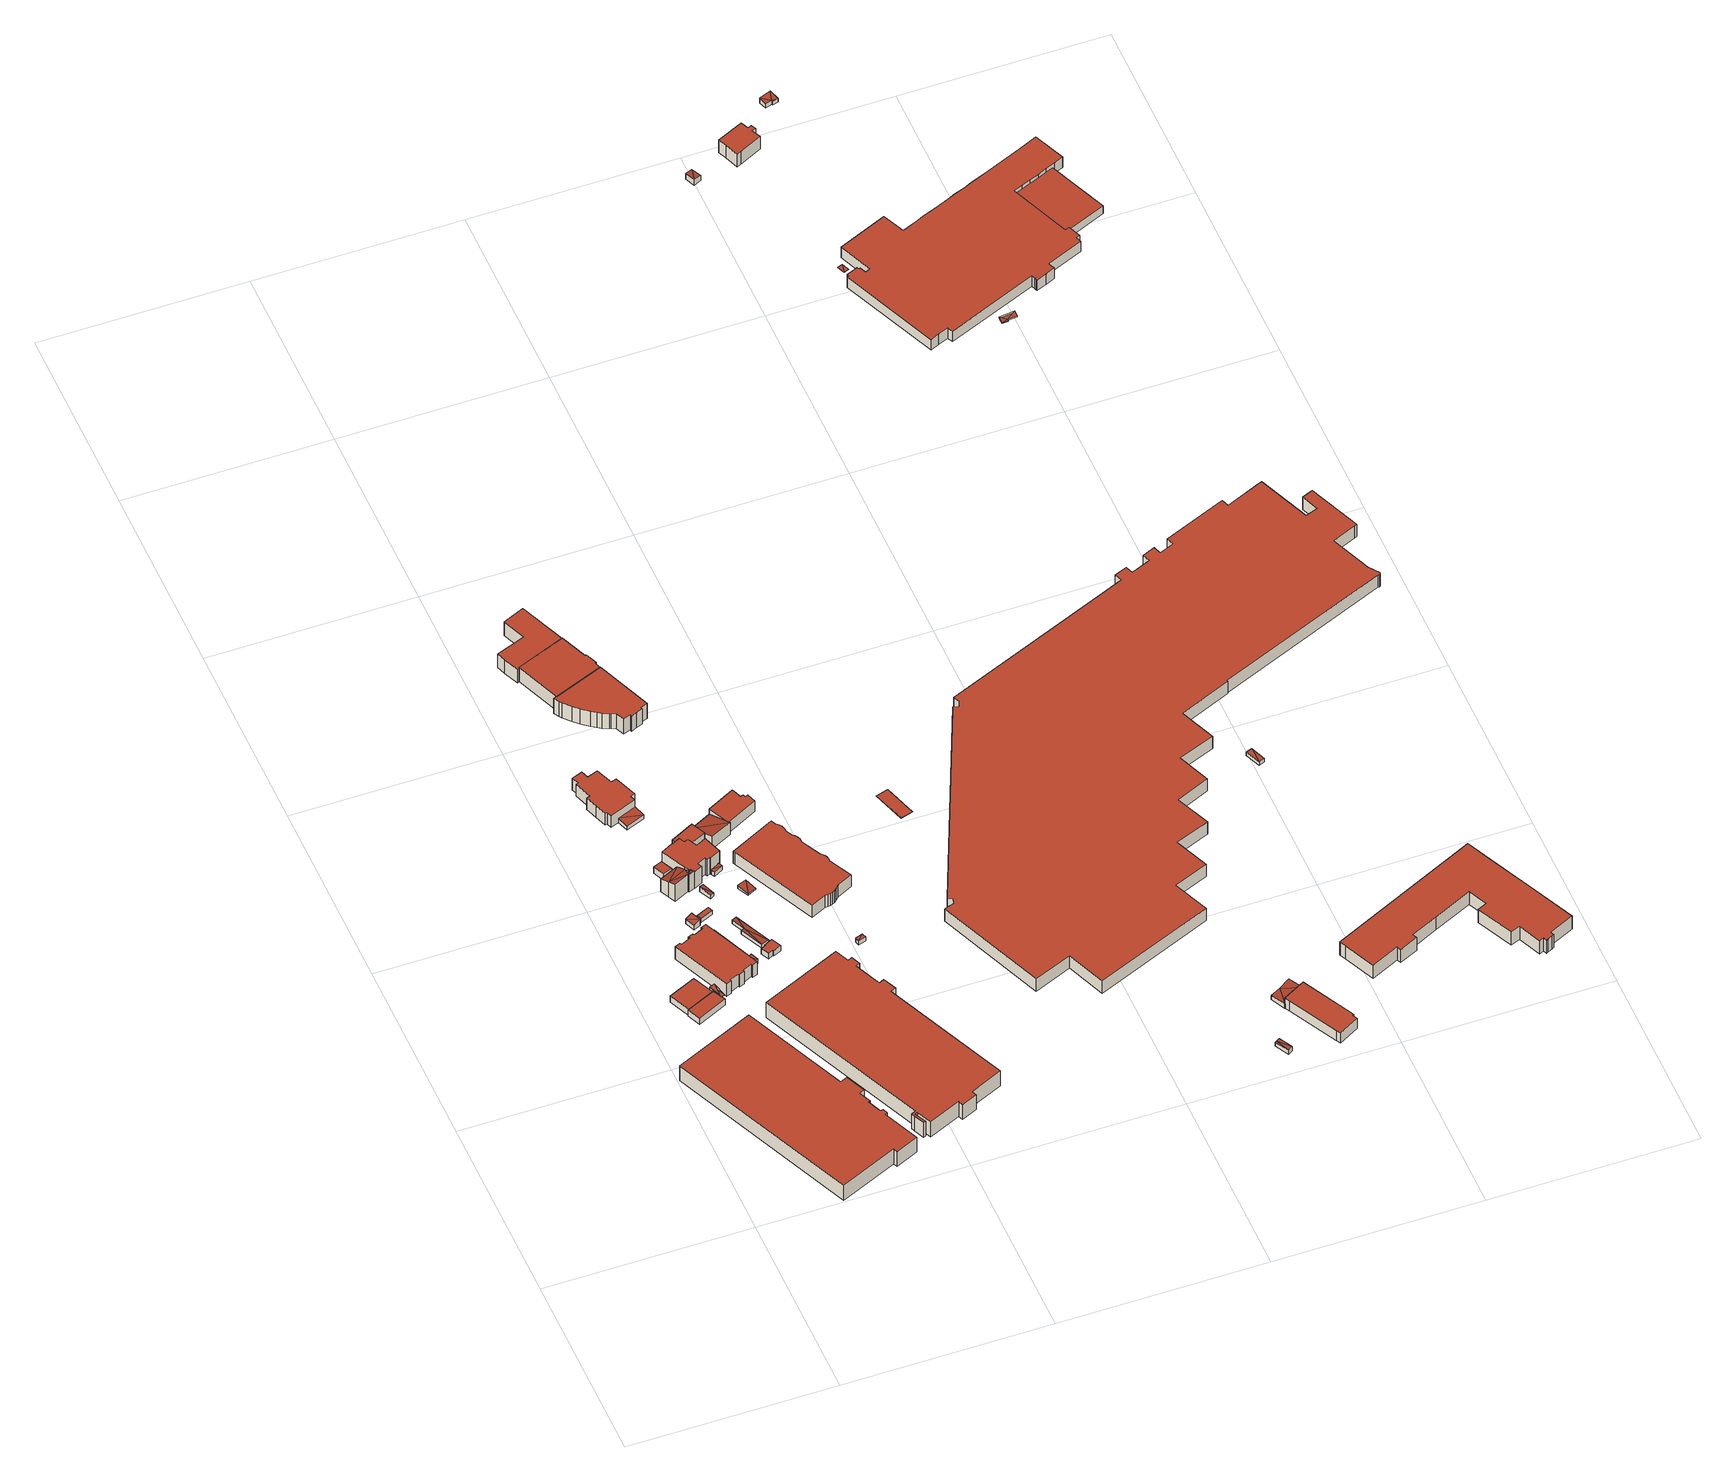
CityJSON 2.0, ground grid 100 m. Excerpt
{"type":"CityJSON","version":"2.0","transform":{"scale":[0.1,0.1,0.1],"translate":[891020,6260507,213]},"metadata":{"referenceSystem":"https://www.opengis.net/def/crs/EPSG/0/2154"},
"CityObjects":{
"building1":{"type":"Building","attributes":{"class":"Building"},"children":["building1-1"]},
"building1-1":{"type":"BuildingPart","parents":["building1"],"geometry":[{"type":"Solid","lod":"2.2","boundaries":[[[[0,1,2,3,4,5,6,7,8,9,10,11,12,13,14,15]],[[16,17,18,19,20,21,22,23,24,25,26,27,28,29,30,31]],[[31,30,14,15]],[[30,29,13,14]],[[29,28,12,13]],[[28,27,11,12]],[[27,26,10,11]],[[26,25,9,10]],[[25,24,8,9]],[[24,23,7,8]],[[23,22,6,7]],[[22,21,5,6]],[[21,20,4,5]],[[20,19,3,4]],[[19,18,2,3]],[[18,17,1,2]],[[17,16,0,1]],[[16,31,15,0]]]],"semantics":{"surfaces":[{"type":"GroundSurface"},{"type":"RoofSurface"},{"type":"WallSurface","on_footprint_edge":true}],"values":[[0,1,2,2,2,2,2,2,2,2,2,2,2,2,2,2,2,2]]}}]},
"building2":{"type":"Building","attributes":{"class":"Building"},"children":["building2-1"]},
"building2-1":{"type":"BuildingPart","parents":["building2"],"geometry":[{"type":"Solid","lod":"2.2","boundaries":[[[[32,33,34,35]],[[36,37,38,39]],[[39,38,34,35]],[[38,37,33,34]],[[37,36,32,33]],[[36,39,35,32]]]],"semantics":{"surfaces":[{"type":"GroundSurface"},{"type":"RoofSurface"},{"type":"WallSurface","on_footprint_edge":true}],"values":[[0,1,2,2,2,2]]}}]},
"building3":{"type":"Building","attributes":{"class":"Building"},"children":["building3-1"]},
"building3-1":{"type":"BuildingPart","parents":["building3"],"geometry":[{"type":"Solid","lod":"2.2","boundaries":[[[[34,40,41,42]],[[43,44,45,46]],[[46,45,41,42]],[[45,44,40,41]],[[44,43,34,40]],[[43,46,42,34]]]],"semantics":{"surfaces":[{"type":"GroundSurface"},{"type":"RoofSurface"},{"type":"WallSurface","on_footprint_edge":true}],"values":[[0,1,2,2,2,2]]}}]},
"building4":{"type":"Building","attributes":{"class":"Building"},"children":["building4-1"]},
"building4-1":{"type":"BuildingPart","parents":["building4"],"geometry":[{"type":"MultiSurface","lod":"2.2","boundaries":[[[47,48,49]],[[50,51,52]],[[53,51,54,55]],[[52,48,54,55]],[[48,47,51,54]],[[47,50,53,51]],[[50,52,55,53]]],"semantics":{"surfaces":[{"type":"RoofSurface","rf_azimuth":131.28,"rf_slope":1.21},{"type":"RoofSurface","rf_azimuth":53.36,"rf_slope":0.889},{"type":"GroundSurface"},{"type":"WallSurface","on_footprint_edge":true}],"values":[0,1,2,3,3,3,3]}}]},
"building5":{"type":"Building","attributes":{"class":"Building"},"children":["building5-1"]},
"building5-1":{"type":"BuildingPart","parents":["building5"],"geometry":[{"type":"Solid","lod":"2.2","boundaries":[[[[56,57,58,59,60,61,62,63,64,65,66,67,68,69,70,71,72,73,74,75]],[[76,77,78,79,80,81,82,83,84,85,86,87,88,89,90,91,92,93,94,95]],[[95,94,74,75]],[[94,93,73,74]],[[93,92,72,73]],[[92,91,71,72]],[[91,90,70,71]],[[90,89,69,70]],[[89,88,68,69]],[[88,87,67,68]],[[87,86,66,67]],[[86,85,65,66]],[[85,84,64,65]],[[84,83,63,64]],[[83,82,62,63]],[[82,81,61,62]],[[81,80,60,61]],[[80,79,59,60]],[[79,78,58,59]],[[78,77,57,58]],[[77,76,56,57]],[[76,95,75,56]]]],"semantics":{"surfaces":[{"type":"GroundSurface"},{"type":"RoofSurface"},{"type":"WallSurface","on_footprint_edge":true}],"values":[[0,1,2,2,2,2,2,2,2,2,2,2,2,2,2,2,2,2,2,2,2,2]]}}]},
"building6":{"type":"Building","attributes":{"class":"Building"},"children":["building6-1"]},
"building6-1":{"type":"BuildingPart","parents":["building6"],"geometry":[{"type":"Solid","lod":"2.2","boundaries":[[[[96,97,98]],[[99,98,97]],[[100,101,102,103]],[[99,97,102,103]],[[97,96,101,102]],[[96,98,100,101]],[[98,99,103,100]]]],"semantics":{"surfaces":[{"type":"RoofSurface","rf_azimuth":205.59,"rf_slope":12.59},{"type":"GroundSurface"},{"type":"WallSurface","on_footprint_edge":true}],"values":[[0,0,1,2,2,2,2]]}}]},
"building7":{"type":"Building","attributes":{"class":"Building"},"children":["building7-1"]},
"building7-1":{"type":"BuildingPart","parents":["building7"],"geometry":[{"type":"Solid","lod":"2.2","boundaries":[[[[104,105,106]],[[107,108,109]],[[110,111,109]],[[110,109,112]],[[112,109,113]],[[108,113,109]],[[108,104,113]],[[114,106,105]],[[104,115,113]],[[116,106,117]],[[118,116,119]],[[117,119,116]],[[117,106,120]],[[115,106,116]],[[106,115,104]],[[121,122,123,124,125,126,127,128,129,130,131,132,133,134,135,136,137]],[[114,105,136,137]],[[105,104,135,136]],[[104,108,134,135]],[[108,107,133,134]],[[107,109,132,133]],[[109,111,131,132]],[[111,110,130,131]],[[110,112,129,130]],[[112,113,128,129]],[[113,115,127,128]],[[115,116,126,127]],[[116,118,125,126]],[[118,119,124,125]],[[119,117,123,124]],[[117,120,122,123]],[[120,106,121,122]],[[106,114,137,121]]]],"semantics":{"surfaces":[{"type":"RoofSurface","rf_azimuth":203.55,"rf_slope":9.58},{"type":"GroundSurface"},{"type":"WallSurface","on_footprint_edge":true}],"values":[[0,0,0,0,0,0,0,0,0,0,0,0,0,0,0,1,2,2,2,2,2,2,2,2,2,2,2,2,2,2,2,2,2]]}}]},
"building8":{"type":"Building","attributes":{"class":"Building"},"children":["building8-1"]},
"building8-1":{"type":"BuildingPart","parents":["building8"],"geometry":[{"type":"Solid","lod":"2.2","boundaries":[[[[138,139,140,141]],[[142,143,144,145]],[[145,144,140,141]],[[144,143,139,140]],[[143,142,138,139]],[[142,145,141,138]]]],"semantics":{"surfaces":[{"type":"GroundSurface"},{"type":"RoofSurface"},{"type":"WallSurface","on_footprint_edge":true}],"values":[[0,1,2,2,2,2]]}}]},
"building9":{"type":"Building","attributes":{"class":"Building"},"children":["building9-1"]},
"building9-1":{"type":"BuildingPart","parents":["building9"],"geometry":[{"type":"Solid","lod":"2.2","boundaries":[[[[146,147,148]],[[149,148,150]],[[151,148,152]],[[153,152,154]],[[154,152,155]],[[148,155,152]],[[147,150,148]],[[149,155,148]],[[156,147,157]],[[156,150,147]],[[158,159,160,161,162,163,164,165,166,167,168,169]],[[157,147,168,169]],[[147,146,167,168]],[[146,148,166,167]],[[148,151,165,166]],[[151,152,164,165]],[[152,153,163,164]],[[153,154,162,163]],[[154,155,161,162]],[[155,149,160,161]],[[149,150,159,160]],[[150,156,158,159]],[[156,157,169,158]]]],"semantics":{"surfaces":[{"type":"RoofSurface","rf_azimuth":115.84,"rf_slope":18.87},{"type":"GroundSurface"},{"type":"WallSurface","on_footprint_edge":true}],"values":[[0,0,0,0,0,0,0,0,0,0,1,2,2,2,2,2,2,2,2,2,2,2,2]]}}]},
"building10":{"type":"Building","attributes":{"class":"Building"},"children":["building10-1"]},
"building10-1":{"type":"BuildingPart","parents":["building10"],"geometry":[{"type":"Solid","lod":"2.2","boundaries":[[[[170,171,172,173]],[[174,175,176,177]],[[177,176,172,173]],[[176,175,171,172]],[[175,174,170,171]],[[174,177,173,170]]]],"semantics":{"surfaces":[{"type":"GroundSurface"},{"type":"RoofSurface"},{"type":"WallSurface","on_footprint_edge":true}],"values":[[0,1,2,2,2,2]]}}]},
"building11":{"type":"Building","attributes":{"class":"Building"},"children":["building11-1"]},
"building11-1":{"type":"BuildingPart","parents":["building11"],"geometry":[{"type":"Solid","lod":"2.2","boundaries":[[[[178,179,180,181,182,183,184,185,186,187,188,189,190,191,192,193,194,195]],[[196,197,198,199,200,201,202,203,204,205,206,207,208,209,210,211,212,213]],[[213,212,194,195]],[[212,211,193,194]],[[211,210,192,193]],[[210,209,191,192]],[[209,208,190,191]],[[208,207,189,190]],[[207,206,188,189]],[[206,205,187,188]],[[205,204,186,187]],[[204,203,185,186]],[[203,202,184,185]],[[202,201,183,184]],[[201,200,182,183]],[[200,199,181,182]],[[199,198,180,181]],[[198,197,179,180]],[[197,196,178,179]],[[196,213,195,178]]]],"semantics":{"surfaces":[{"type":"GroundSurface"},{"type":"RoofSurface"},{"type":"WallSurface","on_footprint_edge":true}],"values":[[0,1,2,2,2,2,2,2,2,2,2,2,2,2,2,2,2,2,2,2]]}}]},
"building12":{"type":"Building","attributes":{"class":"Building"},"children":["building12-1"]},
"building12-1":{"type":"BuildingPart","parents":["building12"],"geometry":[{"type":"Solid","lod":"2.2","boundaries":[[[[214,215,216]],[[217,216,215]],[[218,219,220,221]],[[217,215,220,221]],[[215,214,219,220]],[[214,216,218,219]],[[216,217,221,218]]]],"semantics":{"surfaces":[{"type":"RoofSurface","rf_azimuth":347.45,"rf_slope":11.67},{"type":"GroundSurface"},{"type":"WallSurface","on_footprint_edge":true}],"values":[[0,0,1,2,2,2,2]]}}]},
"building13":{"type":"Building","attributes":{"class":"Building"},"children":["building13-1"]},
"building13-1":{"type":"BuildingPart","parents":["building13"],"geometry":[{"type":"Solid","lod":"2.2","boundaries":[[[[222,223,224]],[[225,222,224]],[[226,227,228,229]],[[224,223,228,229]],[[223,222,227,228]],[[222,225,226,227]],[[225,224,229,226]]]],"semantics":{"surfaces":[{"type":"RoofSurface","rf_azimuth":286.52,"rf_slope":6.29},{"type":"GroundSurface"},{"type":"WallSurface","on_footprint_edge":true}],"values":[[0,0,1,2,2,2,2]]}}]},
"building14":{"type":"Building","attributes":{"class":"Building"},"children":["building14-1"]},
"building14-1":{"type":"BuildingPart","parents":["building14"],"geometry":[{"type":"Solid","lod":"2.2","boundaries":[[[[230,231,232]],[[233,234,230]],[[233,230,235]],[[232,235,230]],[[236,237,238,239,240,241]],[[232,231,240,241]],[[231,230,239,240]],[[230,234,238,239]],[[234,233,237,238]],[[233,235,236,237]],[[235,232,241,236]]]],"semantics":{"surfaces":[{"type":"RoofSurface","rf_azimuth":23.98,"rf_slope":8.16},{"type":"GroundSurface"},{"type":"WallSurface","on_footprint_edge":true}],"values":[[0,0,0,0,1,2,2,2,2,2,2]]}}]},
"building15":{"type":"Building","attributes":{"class":"Building"},"children":["building15-1"]},
"building15-1":{"type":"BuildingPart","parents":["building15"],"geometry":[{"type":"Solid","lod":"2.2","boundaries":[[[[242,243,244,245,246,247,248,249]],[[250,251,252,253,254,255,256,257]],[[257,256,248,249]],[[256,255,247,248]],[[255,254,246,247]],[[254,253,245,246]],[[253,252,244,245]],[[252,251,243,244]],[[251,250,242,243]],[[250,257,249,242]]]],"semantics":{"surfaces":[{"type":"GroundSurface"},{"type":"RoofSurface"},{"type":"WallSurface","on_footprint_edge":true}],"values":[[0,1,2,2,2,2,2,2,2,2]]}}]},
"building16":{"type":"Building","attributes":{"class":"Building"},"children":["building16-1"]},
"building16-1":{"type":"BuildingPart","parents":["building16"],"geometry":[{"type":"Solid","lod":"2.2","boundaries":[[[[258,259,260,261,262,263,264,265,266,267,268,269,270,271,272,273,274,275,276,277,278,279,280,281]],[[282,283,284,285,286,287,288,289,290,291,292,293,294,295,296,297,298,299,300,301,302,303,304,305]],[[305,304,280,281]],[[304,303,279,280]],[[303,302,278,279]],[[302,301,277,278]],[[301,300,276,277]],[[300,299,275,276]],[[299,298,274,275]],[[298,297,273,274]],[[297,296,272,273]],[[296,295,271,272]],[[295,294,270,271]],[[294,293,269,270]],[[293,292,268,269]],[[292,291,267,268]],[[291,290,266,267]],[[290,289,265,266]],[[289,288,264,265]],[[288,287,263,264]],[[287,286,262,263]],[[286,285,261,262]],[[285,284,260,261]],[[284,283,259,260]],[[283,282,258,259]],[[282,305,281,258]]]],"semantics":{"surfaces":[{"type":"GroundSurface"},{"type":"RoofSurface"},{"type":"WallSurface","on_footprint_edge":true}],"values":[[0,1,2,2,2,2,2,2,2,2,2,2,2,2,2,2,2,2,2,2,2,2,2,2,2,2]]}}]},
"building17":{"type":"Building","attributes":{"class":"Building"},"children":["building17-1"]},
"building17-1":{"type":"BuildingPart","parents":["building17"],"geometry":[{"type":"Solid","lod":"2.2","boundaries":[[[[306,307,308,309,310,311,312,313,314,315,316,317,318,319,320,321,322,323,324,325,326,327,328]],[[329,330,331,332,333,334,335,336,337,338,339,340,341,342,343,344,345,346,347,348,349,350,351]],[[351,350,327,328]],[[350,349,326,327]],[[349,348,325,326]],[[348,347,324,325]],[[347,346,323,324]],[[346,345,322,323]],[[345,344,321,322]],[[344,343,320,321]],[[343,342,319,320]],[[342,341,318,319]],[[341,340,317,318]],[[340,339,316,317]],[[339,338,315,316]],[[338,337,314,315]],[[337,336,313,314]],[[336,335,312,313]],[[335,334,311,312]],[[334,333,310,311]],[[333,332,309,310]],[[332,331,308,309]],[[331,330,307,308]],[[330,329,306,307]],[[329,351,328,306]]]],"semantics":{"surfaces":[{"type":"GroundSurface"},{"type":"RoofSurface"},{"type":"WallSurface","on_footprint_edge":true}],"values":[[0,1,2,2,2,2,2,2,2,2,2,2,2,2,2,2,2,2,2,2,2,2,2,2,2]]}}]},
"building18":{"type":"Building","attributes":{"class":"Building"},"children":["building18-1"]},
"building18-1":{"type":"BuildingPart","parents":["building18"],"geometry":[{"type":"Solid","lod":"2.2","boundaries":[[[[352,353,354,355,356,357,358,359,360]],[[361,362,363,364,365,366,367,368,369]],[[369,368,359,360]],[[368,367,358,359]],[[367,366,357,358]],[[366,365,356,357]],[[365,364,355,356]],[[364,363,354,355]],[[363,362,353,354]],[[362,361,352,353]],[[361,369,360,352]]]],"semantics":{"surfaces":[{"type":"GroundSurface"},{"type":"RoofSurface"},{"type":"WallSurface","on_footprint_edge":true}],"values":[[0,1,2,2,2,2,2,2,2,2,2]]}}]},
"building19":{"type":"Building","attributes":{"class":"Building"},"children":["building19-1"]},
"building19-1":{"type":"BuildingPart","parents":["building19"],"geometry":[{"type":"Solid","lod":"2.2","boundaries":[[[[370,371,372]],[[373,370,372]],[[374,375,376,377]],[[372,371,376,377]],[[371,370,375,376]],[[370,373,374,375]],[[373,372,377,374]]]],"semantics":{"surfaces":[{"type":"RoofSurface","rf_azimuth":296.54,"rf_slope":8.08},{"type":"GroundSurface"},{"type":"WallSurface","on_footprint_edge":true}],"values":[[0,0,1,2,2,2,2]]}}]},
"building20":{"type":"Building","attributes":{"class":"Building"},"children":["building20-1"]},
"building20-1":{"type":"BuildingPart","parents":["building20"],"geometry":[{"type":"Solid","lod":"2.2","boundaries":[[[[378,379,380]],[[381,380,379]],[[382,383,384,385]],[[381,379,384,385]],[[379,378,383,384]],[[378,380,382,383]],[[380,381,385,382]]]],"semantics":{"surfaces":[{"type":"RoofSurface","rf_azimuth":305.26,"rf_slope":9.29},{"type":"GroundSurface"},{"type":"WallSurface","on_footprint_edge":true}],"values":[[0,0,1,2,2,2,2]]}}]},
"building21":{"type":"Building","attributes":{"class":"Building"},"children":["building21-1"]},
"building21-1":{"type":"BuildingPart","parents":["building21"],"geometry":[{"type":"Solid","lod":"2.2","boundaries":[[[[386,387,388]],[[389,386,388]],[[390,391,392,393]],[[388,387,392,393]],[[387,386,391,392]],[[386,389,390,391]],[[389,388,393,390]]]],"semantics":{"surfaces":[{"type":"RoofSurface","rf_azimuth":117.07,"rf_slope":16.44},{"type":"GroundSurface"},{"type":"WallSurface","on_footprint_edge":true}],"values":[[0,0,1,2,2,2,2]]}}]},
"building22":{"type":"Building","attributes":{"class":"Building"},"children":["building22-1"]},
"building22-1":{"type":"BuildingPart","parents":["building22"],"geometry":[{"type":"Solid","lod":"2.2","boundaries":[[[[394,395,396,397,398,399,400,401]],[[402,403,404,405,406,407,408,409]],[[409,408,400,401]],[[408,407,399,400]],[[407,406,398,399]],[[406,405,397,398]],[[405,404,396,397]],[[404,403,395,396]],[[403,402,394,395]],[[402,409,401,394]]]],"semantics":{"surfaces":[{"type":"GroundSurface"},{"type":"RoofSurface"},{"type":"WallSurface","on_footprint_edge":true}],"values":[[0,1,2,2,2,2,2,2,2,2]]}}]},
"building23":{"type":"Building","attributes":{"class":"Building"},"children":["building23-1"]},
"building23-1":{"type":"BuildingPart","parents":["building23"],"geometry":[{"type":"Solid","lod":"2.2","boundaries":[[[[410,411,412,413,414,415,416,417,418]],[[419,420,421,422,423,424,425,426,427]],[[427,426,417,418]],[[426,425,416,417]],[[425,424,415,416]],[[424,423,414,415]],[[423,422,413,414]],[[422,421,412,413]],[[421,420,411,412]],[[420,419,410,411]],[[419,427,418,410]]]],"semantics":{"surfaces":[{"type":"GroundSurface"},{"type":"RoofSurface"},{"type":"WallSurface","on_footprint_edge":true}],"values":[[0,1,2,2,2,2,2,2,2,2,2]]}}]},
"building24":{"type":"Building","attributes":{"class":"Building"},"children":["building24-1"]},
"building24-1":{"type":"BuildingPart","parents":["building24"],"geometry":[{"type":"Solid","lod":"2.2","boundaries":[[[[428,429,430,431,432,433,434,435,436,437,438,439,440,441,442,443,444,445,446]],[[447,448,449,450,451,452,453,454,455,456,457,458,459,460,461,462,463,464,465]],[[465,464,445,446]],[[464,463,444,445]],[[463,462,443,444]],[[462,461,442,443]],[[461,460,441,442]],[[460,459,440,441]],[[459,458,439,440]],[[458,457,438,439]],[[457,456,437,438]],[[456,455,436,437]],[[455,454,435,436]],[[454,453,434,435]],[[453,452,433,434]],[[452,451,432,433]],[[451,450,431,432]],[[450,449,430,431]],[[449,448,429,430]],[[448,447,428,429]],[[447,465,446,428]]]],"semantics":{"surfaces":[{"type":"GroundSurface"},{"type":"RoofSurface"},{"type":"WallSurface","on_footprint_edge":true}],"values":[[0,1,2,2,2,2,2,2,2,2,2,2,2,2,2,2,2,2,2,2,2]]}}]},
"building25":{"type":"Building","attributes":{"class":"Building"},"children":["building25-1"]},
"building25-1":{"type":"BuildingPart","parents":["building25"],"geometry":[{"type":"Solid","lod":"2.2","boundaries":[[[[466,467,468]],[[469,466,468]],[[470,471,472,473]],[[468,467,472,473]],[[467,466,471,472]],[[466,469,470,471]],[[469,468,473,470]]]],"semantics":{"surfaces":[{"type":"RoofSurface","rf_azimuth":82.67,"rf_slope":0.074},{"type":"GroundSurface"},{"type":"WallSurface","on_footprint_edge":true}],"values":[[0,0,1,2,2,2,2]]}}]},
"building26":{"type":"Building","attributes":{"class":"Building"},"children":["building26-1"]},
"building26-1":{"type":"BuildingPart","parents":["building26"],"geometry":[{"type":"Solid","lod":"2.2","boundaries":[[[[474,475,476,477,478,479,480,481,482,483,484,485,486,487,488,489,490,491,492,493,494,495,496,497,498,499,500,501,502,503,504]],[[505,506,507,508,509,510,511,512,513,514,515,516,517,518,519,520,521,522,523,524,525,526,527,528,529,530,531,532,533,534,535]],[[535,534,503,504]],[[534,533,502,503]],[[533,532,501,502]],[[532,531,500,501]],[[531,530,499,500]],[[530,529,498,499]],[[529,528,497,498]],[[528,527,496,497]],[[527,526,495,496]],[[526,525,494,495]],[[525,524,493,494]],[[524,523,492,493]],[[523,522,491,492]],[[522,521,490,491]],[[521,520,489,490]],[[520,519,488,489]],[[519,518,487,488]],[[518,517,486,487]],[[517,516,485,486]],[[516,515,484,485]],[[515,514,483,484]],[[514,513,482,483]],[[513,512,481,482]],[[512,511,480,481]],[[511,510,479,480]],[[510,509,478,479]],[[509,508,477,478]],[[508,507,476,477]],[[507,506,475,476]],[[506,505,474,475]],[[505,535,504,474]]]],"semantics":{"surfaces":[{"type":"GroundSurface"},{"type":"RoofSurface"},{"type":"WallSurface","on_footprint_edge":true}],"values":[[0,1,2,2,2,2,2,2,2,2,2,2,2,2,2,2,2,2,2,2,2,2,2,2,2,2,2,2,2,2,2,2,2]]}}]},
"building27":{"type":"Building","attributes":{"class":"Building"},"children":["building27-1"]},
"building27-1":{"type":"BuildingPart","parents":["building27"],"geometry":[{"type":"Solid","lod":"2.2","boundaries":[[[[536,537,538,539,540,541,542,543]],[[544,545,546,547,548,549,550,551]],[[551,550,542,543]],[[550,549,541,542]],[[549,548,540,541]],[[548,547,539,540]],[[547,546,538,539]],[[546,545,537,538]],[[545,544,536,537]],[[544,551,543,536]]]],"semantics":{"surfaces":[{"type":"GroundSurface"},{"type":"RoofSurface"},{"type":"WallSurface","on_footprint_edge":true}],"values":[[0,1,2,2,2,2,2,2,2,2]]}}]},
"building28":{"type":"Building","attributes":{"class":"Building"},"children":["building28-1"]},
"building28-1":{"type":"BuildingPart","parents":["building28"],"geometry":[{"type":"Solid","lod":"2.2","boundaries":[[[[552,553,554,555]],[[556,557,558,559]],[[559,558,554,555]],[[558,557,553,554]],[[557,556,552,553]],[[556,559,555,552]]]],"semantics":{"surfaces":[{"type":"GroundSurface"},{"type":"RoofSurface"},{"type":"WallSurface","on_footprint_edge":true}],"values":[[0,1,2,2,2,2]]}}]},
"building29":{"type":"Building","attributes":{"class":"Building"},"children":["building29-1"]},
"building29-1":{"type":"BuildingPart","parents":["building29"],"geometry":[{"type":"Solid","lod":"2.2","boundaries":[[[[560,561,562]],[[562,561,563]],[[564,563,561]],[[565,566,567,568,569]],[[564,561,568,569]],[[561,560,567,568]],[[560,562,566,567]],[[562,563,565,566]],[[563,564,569,565]]]],"semantics":{"surfaces":[{"type":"RoofSurface","rf_azimuth":123.6,"rf_slope":4.7},{"type":"GroundSurface"},{"type":"WallSurface","on_footprint_edge":true}],"values":[[0,0,0,1,2,2,2,2,2]]}}]},
"building30":{"type":"Building","attributes":{"class":"Building"},"children":["building30-1"]},
"building30-1":{"type":"BuildingPart","parents":["building30"],"geometry":[{"type":"MultiSurface","lod":"2.2","boundaries":[[[570,571,572]],[[573,574,575]],[[576,570,577]],[[572,577,570]],[[578,579,580,581,582,583]],[[572,571,582,583]],[[571,575,581,582]],[[575,574,580,581]],[[574,576,579,580]],[[576,577,578,579]],[[577,572,583,578]]],"semantics":{"surfaces":[{"type":"RoofSurface","rf_azimuth":119.8,"rf_slope":4.46},{"type":"RoofSurface","rf_azimuth":205.95,"rf_slope":0.877},{"type":"GroundSurface"},{"type":"WallSurface","on_footprint_edge":true}],"values":[0,1,0,0,2,3,3,3,3,3,3]}}]},
"building31":{"type":"Building","attributes":{"class":"Building"},"children":["building31-1"]},
"building31-1":{"type":"BuildingPart","parents":["building31"],"geometry":[{"type":"Solid","lod":"2.2","boundaries":[[[[584,585,586,587,588,589,590,591]],[[592,593,594,595,596,597,598,599]],[[599,598,590,591]],[[598,597,589,590]],[[597,596,588,589]],[[596,595,587,588]],[[595,594,586,587]],[[594,593,585,586]],[[593,592,584,585]],[[592,599,591,584]]]],"semantics":{"surfaces":[{"type":"GroundSurface"},{"type":"RoofSurface"},{"type":"WallSurface","on_footprint_edge":true}],"values":[[0,1,2,2,2,2,2,2,2,2]]}}]},
"building32":{"type":"Building","attributes":{"class":"Building"},"children":["building32-1"]},
"building32-1":{"type":"BuildingPart","parents":["building32"],"geometry":[{"type":"Solid","lod":"2.2","boundaries":[[[[600,601,602,603,604,605,606,607,608,609,610,611,612,613,614,615,616,617,618,619,620,621,622,623,624,625,626,627,628,629,630,631,632,633,634,635,636,637,638,639,640,641,642,643,644,645,646,647,648,649,650,651]],[[652,653,654,655,656,657,658,659,660,661,662,663,664,665,666,667,668,669,670,671,672,673,674,675,676,677,678,679,680,681,682,683,684,685,686,687,688,689,690,691,692,693,694,695,696,697,698,699,700,701,702,703]],[[703,702,650,651]],[[702,701,649,650]],[[701,700,648,649]],[[700,699,647,648]],[[699,698,646,647]],[[698,697,645,646]],[[697,696,644,645]],[[696,695,643,644]],[[695,694,642,643]],[[694,693,641,642]],[[693,692,640,641]],[[692,691,639,640]],[[691,690,638,639]],[[690,689,637,638]],[[689,688,636,637]],[[688,687,635,636]],[[687,686,634,635]],[[686,685,633,634]],[[685,684,632,633]],[[684,683,631,632]],[[683,682,630,631]],[[682,681,629,630]],[[681,680,628,629]],[[680,679,627,628]],[[679,678,626,627]],[[678,677,625,626]],[[677,676,624,625]],[[676,675,623,624]],[[675,674,622,623]],[[674,673,621,622]],[[673,672,620,621]],[[672,671,619,620]],[[671,670,618,619]],[[670,669,617,618]],[[669,668,616,617]],[[668,667,615,616]],[[667,666,614,615]],[[666,665,613,614]],[[665,664,612,613]],[[664,663,611,612]],[[663,662,610,611]],[[662,661,609,610]],[[661,660,608,609]],[[660,659,607,608]],[[659,658,606,607]],[[658,657,605,606]],[[657,656,604,605]],[[656,655,603,604]],[[655,654,602,603]],[[654,653,601,602]],[[653,652,600,601]],[[652,703,651,600]]]],"semantics":{"surfaces":[{"type":"GroundSurface"},{"type":"RoofSurface"},{"type":"WallSurface","on_footprint_edge":true}],"values":[[0,1,2,2,2,2,2,2,2,2,2,2,2,2,2,2,2,2,2,2,2,2,2,2,2,2,2,2,2,2,2,2,2,2,2,2,2,2,2,2,2,2,2,2,2,2,2,2,2,2,2,2,2,2]]}}]},
"building33":{"type":"Building","attributes":{"class":"Building"},"children":["building33-1"]},
"building33-1":{"type":"BuildingPart","parents":["building33"],"geometry":[{"type":"Solid","lod":"2.2","boundaries":[[[[704,705,706]],[[707,704,706]],[[708,709,710,711]],[[706,705,710,711]],[[705,704,709,710]],[[704,707,708,709]],[[707,706,711,708]]]],"semantics":{"surfaces":[{"type":"RoofSurface","rf_azimuth":20.95,"rf_slope":0.9},{"type":"GroundSurface"},{"type":"WallSurface","on_footprint_edge":true}],"values":[[0,0,1,2,2,2,2]]}}]},
"building34":{"type":"Building","attributes":{"class":"Building"},"children":["building34-1"]},
"building34-1":{"type":"BuildingPart","parents":["building34"],"geometry":[{"type":"Solid","lod":"2.2","boundaries":[[[[712,713,714,715,716,717,718,719,720,721,722,723,724,725,726,727,728,729,730,731,732,733,734,735,736]],[[737,738,739,740,741,742,743,744,745,746,747,748,749,750,751,752,753,754,755,756,757,758,759,760,761]],[[761,760,735,736]],[[760,759,734,735]],[[759,758,733,734]],[[758,757,732,733]],[[757,756,731,732]],[[756,755,730,731]],[[755,754,729,730]],[[754,753,728,729]],[[753,752,727,728]],[[752,751,726,727]],[[751,750,725,726]],[[750,749,724,725]],[[749,748,723,724]],[[748,747,722,723]],[[747,746,721,722]],[[746,745,720,721]],[[745,744,719,720]],[[744,743,718,719]],[[743,742,717,718]],[[742,741,716,717]],[[741,740,715,716]],[[740,739,714,715]],[[739,738,713,714]],[[738,737,712,713]],[[737,761,736,712]]]],"semantics":{"surfaces":[{"type":"GroundSurface"},{"type":"RoofSurface"},{"type":"WallSurface","on_footprint_edge":true}],"values":[[0,1,2,2,2,2,2,2,2,2,2,2,2,2,2,2,2,2,2,2,2,2,2,2,2,2,2]]}}]},
"building35":{"type":"Building","attributes":{"class":"Building"},"children":["building35-1"]},
"building35-1":{"type":"BuildingPart","parents":["building35"],"geometry":[{"type":"Solid","lod":"2.2","boundaries":[[[[762,763,764]],[[765,762,764]],[[766,767,768,769]],[[764,763,768,769]],[[763,762,767,768]],[[762,765,766,767]],[[765,764,769,766]]]],"semantics":{"surfaces":[{"type":"RoofSurface","rf_azimuth":21.25,"rf_slope":8.8},{"type":"GroundSurface"},{"type":"WallSurface","on_footprint_edge":true}],"values":[[0,0,1,2,2,2,2]]}}]},
"building36":{"type":"Building","attributes":{"class":"Building"},"children":["building36-1"]},
"building36-1":{"type":"BuildingPart","parents":["building36"],"geometry":[{"type":"Solid","lod":"2.2","boundaries":[[[[770,771,772]],[[773,770,772]],[[773,770,774,775]],[[772,771,774,775]],[[771,770,774]],[[772,775,773]]]],"semantics":{"surfaces":[{"type":"RoofSurface","rf_azimuth":17.65,"rf_slope":0.309},{"type":"GroundSurface"},{"type":"WallSurface","on_footprint_edge":true}],"values":[[0,0,1,2,2,2]]}}]},
"building37":{"type":"Building","attributes":{"class":"Building"},"children":["building37-1"]},
"building37-1":{"type":"BuildingPart","parents":["building37"],"geometry":[{"type":"Solid","lod":"2.2","boundaries":[[[[776,777,778,779,780,781,782,783,784,785]],[[786,787,788,789,790,791,792,793,794,795]],[[795,794,784,785]],[[794,793,783,784]],[[793,792,782,783]],[[792,791,781,782]],[[791,790,780,781]],[[790,789,779,780]],[[789,788,778,779]],[[788,787,777,778]],[[787,786,776,777]],[[786,795,785,776]]]],"semantics":{"surfaces":[{"type":"GroundSurface"},{"type":"RoofSurface"},{"type":"WallSurface","on_footprint_edge":true}],"values":[[0,1,2,2,2,2,2,2,2,2,2,2]]}}]},
"building38":{"type":"Building","attributes":{"class":"Building"},"children":["building38-1"]},
"building38-1":{"type":"BuildingPart","parents":["building38"],"geometry":[{"type":"Solid","lod":"2.2","boundaries":[[[[796,797,798]],[[799,798,800]],[[798,799,796]],[[801,800,798]],[[802,803,804,805,806,807]],[[801,798,806,807]],[[798,797,805,806]],[[797,796,804,805]],[[796,799,803,804]],[[799,800,802,803]],[[800,801,807,802]]]],"semantics":{"surfaces":[{"type":"RoofSurface","rf_azimuth":293.29,"rf_slope":13.32},{"type":"GroundSurface"},{"type":"WallSurface","on_footprint_edge":true}],"values":[[0,0,0,0,1,2,2,2,2,2,2]]}}]},
"building39":{"type":"Building","attributes":{"class":"Building"},"children":["building39-1"]},
"building39-1":{"type":"BuildingPart","parents":["building39"],"geometry":[{"type":"MultiSurface","lod":"2.2","boundaries":[[[808,809,810]],[[811,808,810]],[[812,813,814]],[[815,816,810]],[[817,818,819,820,821,822]],[[815,810,821,822]],[[810,809,820,821]],[[809,808,819,820]],[[808,811,818,819]],[[811,816,817,818]],[[816,815,822,817]]],"semantics":{"surfaces":[{"type":"RoofSurface","rf_azimuth":273.93,"rf_slope":10.86},{"type":"RoofSurface","rf_azimuth":174.62,"rf_slope":0.803},{"type":"GroundSurface"},{"type":"WallSurface","on_footprint_edge":true}],"values":[0,0,1,0,2,3,3,3,3,3,3]}}]},
"building40":{"type":"Building","attributes":{"class":"Building"},"children":["building40-1"]},
"building40-1":{"type":"BuildingPart","parents":["building40"],"geometry":[{"type":"Solid","lod":"2.2","boundaries":[[[[823,824,825,826,827,828,829,830,831,832,833,834,835,836,837,838,839,840,841,842,843,844,845,846,847,848,849,850,851,852,853,854,855,856,857,858,859,860,861,862,863,864,865,866,867,868,869,870]],[[871,872,873,874,875,876,877,878,879,880,881,882,883,884,885,886,887,888,889,890,891,892,893,894,895,896,897,898,899,900,901,902,903,904,905,906,907,908,909,910,911,912,913,914,915,916,917,918]],[[918,917,869,870]],[[917,916,868,869]],[[916,915,867,868]],[[915,914,866,867]],[[914,913,865,866]],[[913,912,864,865]],[[912,911,863,864]],[[911,910,862,863]],[[910,909,861,862]],[[909,908,860,861]],[[908,907,859,860]],[[907,906,858,859]],[[906,905,857,858]],[[905,904,856,857]],[[904,903,855,856]],[[903,902,854,855]],[[902,901,853,854]],[[901,900,852,853]],[[900,899,851,852]],[[899,898,850,851]],[[898,897,849,850]],[[897,896,848,849]],[[896,895,847,848]],[[895,894,846,847]],[[894,893,845,846]],[[893,892,844,845]],[[892,891,843,844]],[[891,890,842,843]],[[890,889,841,842]],[[889,888,840,841]],[[888,887,839,840]],[[887,886,838,839]],[[886,885,837,838]],[[885,884,836,837]],[[884,883,835,836]],[[883,882,834,835]],[[882,881,833,834]],[[881,880,832,833]],[[880,879,831,832]],[[879,878,830,831]],[[878,877,829,830]],[[877,876,828,829]],[[876,875,827,828]],[[875,874,826,827]],[[874,873,825,826]],[[873,872,824,825]],[[872,871,823,824]],[[871,918,870,823]]]],"semantics":{"surfaces":[{"type":"GroundSurface"},{"type":"RoofSurface"},{"type":"WallSurface","on_footprint_edge":true}],"values":[[0,1,2,2,2,2,2,2,2,2,2,2,2,2,2,2,2,2,2,2,2,2,2,2,2,2,2,2,2,2,2,2,2,2,2,2,2,2,2,2,2,2,2,2,2,2,2,2,2,2]]}}]},
"building41":{"type":"Building","attributes":{"class":"Building"},"children":["building41-1"]},
"building41-1":{"type":"BuildingPart","parents":["building41"],"geometry":[{"type":"Solid","lod":"2.2","boundaries":[[[[919,920,921,922,923,924,925,926]],[[927,928,929,930,931,932,933,934]],[[934,933,925,926]],[[933,932,924,925]],[[932,931,923,924]],[[931,930,922,923]],[[930,929,921,922]],[[929,928,920,921]],[[928,927,919,920]],[[927,934,926,919]]]],"semantics":{"surfaces":[{"type":"GroundSurface"},{"type":"RoofSurface"},{"type":"WallSurface","on_footprint_edge":true}],"values":[[0,1,2,2,2,2,2,2,2,2]]}}]}
},
"vertices":[
[732,334,13],[744,339,13],[734,364,13],[721,359,13],[691,427,13],[700,432,13],[675,489,13],[700,500,13],[657,598,13],[622,583,13],[397,1096,13],[9,925,13],[412,7,13],[691,129,13],[700,108,13],[810,156,13],[732,334,106],[744,339,106],[734,364,106],[721,359,106],[691,427,106],[700,432,106],[675,489,106],[700,500,106],[657,598,106],[622,583,106],[397,1096,106],[9,925,106],[412,7,106],[691,129,106],[700,108,106],[810,156,106],
[140,1373,12],[186,1270,12],[322,1330,12],[273,1433,12],[140,1373,48],[186,1270,48],[322,1330,48],[273,1433,48],
[182,1268,12],[211,1202,12],[354,1268,12],[322,1330,50],[182,1268,50],[211,1202,50],[354,1268,50],
[349,1383,35],[323,1372,35],[348,1314,36],[375,1325,13],[349,1383,12],[348,1314,13],[375,1325,12],[323,1372,12],[348,1314,12],
[424,1676,11],[399,1665,11],[403,1657,11],[355,1636,11],[352,1644,11],[327,1633,11],[331,1625,11],[283,1603,11],[279,1612,11],[254,1601,11],[380,1313,11],[405,1324,11],[402,1330,11],[450,1352,11],[453,1345,11],[478,1356,11],[475,1363,11],[522,1384,11],[525,1377,11],[550,1388,11],[424,1676,90],[399,1665,90],[403,1657,90],[355,1636,90],[352,1644,90],[327,1633,90],[331,1625,90],[283,1603,90],[279,1612,90],[254,1601,90],[380,1313,90],[405,1324,90],[402,1330,90],[450,1352,90],[453,1345,90],[478,1356,90],[475,1363,90],[522,1384,90],[525,1377,90],[550,1388,90],
[404,1794,51],[371,1778,43],[425,1746,51],[392,1730,42],[425,1746,13],[404,1794,13],[371,1778,13],[392,1730,13],
[511,1477,32],[545,1490,38],[456,1672,37],[537,1480,36],[513,1471,32],[540,1473,36],[576,1445,40],[560,1484,40],[557,1434,36],[527,1424,31],[464,1675,38],[420,1667,31],[429,1670,32],[447,1678,36],[425,1679,32],[443,1686,36],[453,1680,37],[456,1672,11],[453,1680,11],[447,1678,11],[443,1686,11],[425,1679,11],[429,1670,11],[420,1667,11],[527,1424,11],[557,1434,11],[576,1445,11],[560,1484,11],[540,1473,11],[537,1480,11],[513,1471,11],[511,1477,11],[545,1490,11],[464,1675,11],
[487,1810,12],[426,1782,12],[436,1761,12],[497,1788,12],[487,1810,38],[426,1782,38],[436,1761,38],[497,1788,38],
[453,1947,120],[482,1960,121],[450,1953,118],[463,1980,112],[467,1978,113],[378,1919,118],[361,1954,105],[341,1997,88],[433,2040,89],[452,1997,105],[472,1977,114],[474,1978,114],[472,1977,11],[467,1978,11],[463,1980,11],[452,1997,11],[433,2040,11],[341,1997,11],[361,1954,11],[378,1919,11],[450,1953,11],[453,1947,11],[482,1960,11],[474,1978,11],
[394,2124,14],[350,2105,14],[376,2050,14],[419,2068,14],[394,2124,53],[350,2105,53],[376,2050,53],[419,2068,53],
[273,2409,30],[402,2460,30],[392,2485,30],[415,2493,30],[396,2546,30],[371,2605,30],[346,2596,30],[314,2680,30],[261,2660,30],[248,2697,30],[196,2678,30],[209,2642,30],[198,2638,30],[229,2552,30],[212,2546,30],[233,2487,30],[253,2432,30],[263,2436,30],[273,2409,103],[402,2460,103],[392,2485,103],[415,2493,103],[396,2546,103],[371,2605,103],[346,2596,103],[314,2680,103],[261,2660,103],[248,2697,103],[196,2678,103],[209,2642,103],[198,2638,103],[229,2552,103],[212,2546,103],[233,2487,103],[253,2432,103],[263,2436,103],
[516,1939,44],[496,1930,47],[542,1881,36],[523,1871,39],[542,1881,17],[516,1939,17],[496,1930,17],[523,1871,17],
[422,2404,55],[402,2460,62],[311,2424,61],[331,2368,55],[331,2368,31],[422,2404,31],[402,2460,31],[311,2424,31],
[589,1643,33],[574,1636,35],[626,1525,35],[582,1720,29],[559,1708,33],[664,1544,29],[664,1544,10],[582,1720,10],[559,1708,10],[589,1643,10],[574,1636,10],[626,1525,10],
[674,1530,9],[633,1511,9],[636,1507,9],[612,1496,9],[630,1457,9],[654,1468,9],[656,1464,9],[696,1482,9],[674,1530,42],[633,1511,42],[636,1507,42],[612,1496,42],[630,1457,42],[654,1468,42],[656,1464,42],[696,1482,42],
[1289,390,12],[1020,1000,12],[1046,1011,12],[1017,1077,12],[991,1066,12],[934,1195,12],[954,1205,12],[935,1249,12],[914,1240,12],[884,1308,12],[493,1137,12],[860,304,12],[839,295,12],[846,277,12],[870,227,12],[881,231,12],[857,282,12],[853,289,12],[865,294,12],[898,219,12],[1056,288,12],[1066,264,12],[1141,297,12],[1131,321,12],[1289,390,106],[1020,1000,106],[1046,1011,106],[1017,1077,106],[991,1066,106],[934,1195,106],[954,1205,106],[935,1249,106],[914,1240,106],[884,1308,106],[493,1137,106],[860,304,106],[839,295,106],[846,277,106],[870,227,106],[881,231,106],[857,282,106],[853,289,106],[865,294,106],[898,219,106],[1056,288,106],[1066,264,106],[1141,297,106],[1131,321,106],
[506,2139,12],[493,2166,12],[451,2146,12],[450,2147,12],[395,2120,12],[452,1997,12],[463,1980,12],[467,1978,12],[472,1977,12],[474,1978,12],[483,1958,12],[523,1977,12],[513,1997,12],[557,2019,12],[561,2006,12],[576,2013,12],[578,2008,12],[628,2034,12],[599,2118,12],[597,2125,12],[548,2101,12],[529,2144,12],[519,2146,12],[506,2139,117],[493,2166,117],[451,2146,117],[450,2147,117],[395,2120,117],[452,1997,117],[463,1980,117],[467,1978,117],[472,1977,117],[474,1978,117],[483,1958,117],[523,1977,117],[513,1997,117],[557,2019,117],[561,2006,117],[576,2013,117],[578,2008,117],[628,2034,117],[599,2118,117],[597,2125,117],[548,2101,117],[529,2144,117],[519,2146,117],
[472,2194,17],[487,2163,17],[493,2166,17],[506,2139,17],[519,2146,17],[529,2144,17],[530,2141,17],[617,2184,17],[585,2251,17],[472,2194,87],[487,2163,87],[493,2166,87],[506,2139,87],[519,2146,87],[529,2144,87],[530,2141,87],[617,2184,87],[585,2251,87],
[578,2008,46],[587,1988,42],[633,2012,43],[624,2031,46],[624,2031,18],[578,2008,18],[587,1988,18],[633,2012,18],
[651,1877,47],[678,1822,38],[695,1896,46],[721,1841,36],[695,1896,28],[651,1877,28],[678,1822,28],[721,1841,28],
[585,2251,60],[637,2142,96],[739,2193,96],[686,2302,60],[686,2302,18],[585,2251,18],[637,2142,18],[739,2193,18],
[155,3459,40],[171,3416,40],[203,3344,40],[212,3350,40],[448,3443,40],[355,3671,40],[251,3626,40],[298,3513,40],[155,3459,126],[171,3416,126],[203,3344,126],[212,3350,126],[448,3443,126],[355,3671,126],[251,3626,126],[298,3513,126],
[448,3443,38],[212,3350,38],[302,3128,38],[539,3221,38],[527,3251,38],[533,3254,38],[522,3282,38],[510,3313,38],[503,3310,38],[448,3443,129],[212,3350,129],[302,3128,129],[539,3221,129],[527,3251,129],[533,3254,129],[522,3282,129],[510,3313,129],[503,3310,129],
[560,2900,36],[589,2914,36],[618,2924,36],[614,2934,36],[649,2947,36],[539,3221,36],[284,3122,36],[300,3097,36],[309,3084,36],[341,3049,36],[368,3023,36],[405,2992,36],[429,2976,36],[447,2964,36],[477,2951,36],[484,2948,36],[504,2942,36],[522,2898,36],[557,2911,36],[560,2900,131],[589,2914,131],[618,2924,131],[614,2934,131],[649,2947,131],[539,3221,131],[284,3122,131],[300,3097,131],[309,3084,131],[341,3049,131],[368,3023,131],[405,2992,131],[429,2976,131],[447,2964,131],[477,2951,131],[484,2948,131],[504,2942,131],[522,2898,131],[557,2911,131],
[1022,1386,40],[1058,1398,40],[1051,1419,40],[1015,1407,40],[1015,1407,15],[1022,1386,15],[1058,1398,15],[1051,1419,15],
[1057,1821,26],[1057,1831,26],[1054,1846,26],[1049,1857,26],[1040,1868,26],[1031,1876,26],[985,1969,26],[985,1976,26],[984,1988,26],[978,2002,26],[969,2015,26],[960,2022,26],[944,2055,26],[945,2064,26],[943,2075,26],[938,2087,26],[931,2098,26],[925,2104,26],[918,2108,26],[906,2133,26],[689,2025,26],[694,2015,26],[890,1602,26],[963,1637,26],[978,1637,26],[990,1639,26],[1002,1643,26],[1013,1649,26],[1024,1659,26],[1038,1674,26],[1112,1709,26],[1057,1821,100],[1057,1831,100],[1054,1846,100],[1049,1857,100],[1040,1868,100],[1031,1876,100],[985,1969,100],[985,1976,100],[984,1988,100],[978,2002,100],[969,2015,100],[960,2022,100],[944,2055,100],[945,2064,100],[943,2075,100],[938,2087,100],[931,2098,100],[925,2104,100],[918,2108,100],[906,2133,100],[689,2025,100],[694,2015,100],[890,1602,100],[963,1637,100],[978,1637,100],[990,1639,100],[1002,1643,100],[1013,1649,100],[1024,1659,100],[1038,1674,100],[1112,1709,100],
[819,2370,24],[686,2302,24],[736,2198,24],[887,2275,24],[871,2318,24],[857,2312,24],[852,2327,24],[838,2320,24],[819,2370,93],[686,2302,93],[736,2198,93],[887,2275,93],[871,2318,93],[857,2312,93],[852,2327,93],[838,2320,93],
[1517,2015,34],[1465,2177,34],[1406,2160,34],[1458,1998,34],[1517,2015,36],[1465,2177,36],[1406,2160,36],[1458,1998,36],
[2500,176,52],[2486,169,51],[2534,106,58],[2512,94,58],[2476,163,51],[2512,94,29],[2534,106,29],[2500,176,29],[2486,169,29],[2476,163,29],
[2611,452,51],[2561,426,51],[2597,356,57],[2667,491,30],[2608,459,29],[2611,452,29],[2667,491,51],[2705,415,57],[2705,415,26],[2667,491,26],[2608,459,26],[2611,452,26],[2561,426,26],[2597,356,26],
[2747,77,27],[2845,130,27],[2832,153,27],[2840,157,27],[2705,415,27],[2597,356,27],[2611,334,27],[2734,98,27],[2747,77,91],[2845,130,91],[2832,153,91],[2840,157,91],[2705,415,91],[2597,356,91],[2611,334,91],[2734,98,91],
[3741,3066,34],[3776,2982,34],[3714,2959,34],[3608,3216,34],[3593,3210,34],[3422,3139,34],[3409,3176,34],[3104,3050,34],[3118,3014,34],[3047,2985,34],[3033,3023,34],[2972,2997,34],[2986,2959,34],[2892,2921,34],[2878,2958,34],[2817,2933,34],[2831,2896,34],[1905,2515,34],[1917,2484,34],[1906,2455,34],[1880,2464,34],[1445,1420,34],[1470,1410,34],[1460,1382,34],[1428,1371,34],[1412,1365,34],[1629,835,34],[1814,910,34],[1892,720,34],[2467,957,34],[2394,1130,34],[2561,1198,34],[2492,1363,34],[2658,1430,34],[2588,1596,34],[2749,1667,34],[2686,1823,34],[2862,1892,34],[2791,2066,34],[3043,2171,34],[3041,2176,34],[3877,2520,34],[3883,2518,34],[3888,2521,34],[3889,2525,34],[3888,2531,34],[3852,2579,34],[3771,2777,34],[3888,2825,34],[3900,2830,34],[3793,3088,34],[3780,3082,34],[3741,3066,111],[3776,2982,111],[3714,2959,111],[3608,3216,111],[3593,3210,111],[3422,3139,111],[3409,3176,111],[3104,3050,111],[3118,3014,111],[3047,2985,111],[3033,3023,111],[2972,2997,111],[2986,2959,111],[2892,2921,111],[2878,2958,111],[2817,2933,111],[2831,2896,111],[1905,2515,111],[1917,2484,111],[1906,2455,111],[1880,2464,111],[1445,1420,111],[1470,1410,111],[1460,1382,111],[1428,1371,111],[1412,1365,111],[1629,835,111],[1814,910,111],[1892,720,111],[2467,957,111],[2394,1130,111],[2561,1198,111],[2492,1363,111],[2658,1430,111],[2588,1596,111],[2749,1667,111],[2686,1823,111],[2862,1892,111],[2791,2066,111],[3043,2171,111],[3041,2176,111],[3877,2520,111],[3883,2518,111],[3888,2521,111],[3889,2525,111],[3888,2531,111],[3852,2579,111],[3771,2777,111],[3888,2825,111],[3900,2830,111],[3793,3088,111],[3780,3082,111],
[3012,1811,56],[2983,1799,57],[3013,1725,57],[3042,1736,56],[3042,1736,35],[3012,1811,35],[2983,1799,35],[3013,1725,35],
[3737,244,38],[3758,253,38],[3766,236,38],[3775,240,38],[3797,252,38],[3807,257,38],[3800,273,38],[3920,329,38],[3826,532,38],[3697,803,38],[3657,893,38],[2928,553,38],[2931,549,38],[2945,521,38],[3014,372,38],[3150,435,38],[3158,414,38],[3248,456,38],[3239,477,38],[3372,540,38],[3559,628,38],[3603,535,38],[3557,514,38],[3640,337,38],[3687,354,38],[3737,244,120],[3758,253,120],[3766,236,120],[3775,240,120],[3797,252,120],[3807,257,120],[3800,273,120],[3920,329,120],[3826,532,120],[3697,803,120],[3657,893,120],[2928,553,120],[2931,549,120],[2945,521,120],[3014,372,120],[3150,435,120],[3158,414,120],[3248,456,120],[3239,477,120],[3372,540,120],[3559,628,120],[3603,535,120],[3557,514,120],[3640,337,120],[3687,354,120],
[1932,5698,266],[1899,5681,271],[1920,5633,271],[1957,5650,265],[1957,5650,235],[1932,5698,235],[1899,5681,235],[1920,5633,235],
[2380,5055,131],[2355,5045,132],[2370,5007,132],[2395,5017,131],[2355,5045,131],[2370,5007,131],
[2211,5821,249],[2084,5763,249],[2102,5720,249],[2127,5654,249],[2150,5664,249],[2259,5716,249],[2239,5759,249],[2258,5768,249],[2247,5792,249],[2228,5783,249],[2211,5821,328],[2084,5763,328],[2102,5720,328],[2127,5654,328],[2150,5664,328],[2259,5716,328],[2239,5759,328],[2258,5768,328],[2247,5792,328],[2228,5783,328],
[2349,5953,302],[2363,5917,293],[2394,5927,292],[2406,5975,302],[2425,5930,290],[2397,5921,291],[2425,5930,269],[2406,5975,269],[2349,5953,269],[2363,5917,269],[2394,5927,269],[2397,5921,269],
[2899,4481,131],[2928,4482,131],[2928,4490,133],[2898,4512,138],[2898,4512,130],[2928,4490,130],[2972,4520,131],[2973,4493,133],[2972,4520,138],[2972,4520,127],[2898,4512,127],[2899,4481,127],[2928,4482,127],[2928,4490,127],[2973,4493,127],
[2556,4446,127],[2598,4466,127],[2648,4485,127],[2660,4460,127],[3098,4639,127],[3105,4623,127],[3109,4613,127],[3111,4607,127],[3161,4627,127],[3205,4647,127],[3193,4679,127],[3370,4753,127],[3359,4779,127],[3378,4787,127],[3353,4849,127],[3333,4840,127],[3211,5136,127],[3254,5152,127],[3298,5170,127],[3344,5188,127],[3388,5207,127],[3434,5225,127],[3478,5245,127],[3414,5399,127],[3326,5360,127],[3149,5287,127],[3105,5268,127],[3059,5250,127],[3016,5231,127],[2968,5213,127],[2927,5195,127],[2880,5176,127],[2837,5158,127],[2791,5141,127],[2758,5126,127],[2705,5103,127],[2678,5092,127],[2631,5200,127],[2394,5099,127],[2460,4933,127],[2437,4923,127],[2424,4953,127],[2417,4950,127],[2412,4961,127],[2402,4956,127],[2357,4938,127],[2361,4928,127],[2353,4924,127],[2556,4446,192],[2598,4466,192],[2648,4485,192],[2660,4460,192],[3098,4639,192],[3105,4623,192],[3109,4613,192],[3111,4607,192],[3161,4627,192],[3205,4647,192],[3193,4679,192],[3370,4753,192],[3359,4779,192],[3378,4787,192],[3353,4849,192],[3333,4840,192],[3211,5136,192],[3254,5152,192],[3298,5170,192],[3344,5188,192],[3388,5207,192],[3434,5225,192],[3478,5245,192],[3414,5399,192],[3326,5360,192],[3149,5287,192],[3105,5268,192],[3059,5250,192],[3016,5231,192],[2968,5213,192],[2927,5195,192],[2880,5176,192],[2837,5158,192],[2791,5141,192],[2758,5126,192],[2705,5103,192],[2678,5092,192],[2631,5200,192],[2394,5099,192],[2460,4933,192],[2437,4923,192],[2424,4953,192],[2417,4950,192],[2412,4961,192],[2402,4956,192],[2357,4938,192],[2361,4928,192],[2353,4924,192],
[3333,4840,126],[3542,4928,126],[3420,5220,126],[3388,5207,126],[3344,5188,126],[3298,5170,126],[3254,5152,126],[3211,5136,126],[3333,4840,174],[3542,4928,174],[3420,5220,174],[3388,5207,174],[3344,5188,174],[3298,5170,174],[3254,5152,174],[3211,5136,174]
]}
